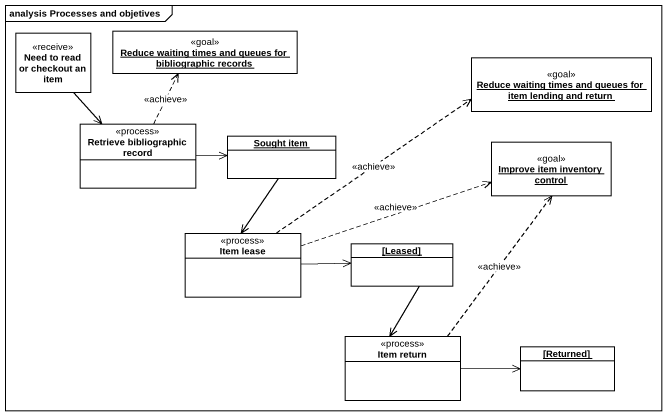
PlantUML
@startuml
mainframe analysis Processes and objetives
hide circle
hide empty members
class "Need to read or checkout an item" as Need_to_read_or_checkout_an <<receive>>
object "Reduce waiting times and queues for bibliographic records" as Reduce_waiting_times_and <<goal>>
object "Reduce waiting times and queues for item lending and return" as Reduce_waiting_times_and_2 <<goal>>
class "Retrieve bibliographic record" as Retrieve_bibliographic <<process>>
object "Sought item" as Sought_item
object "Improve item inventory control" as Improve_item_inventory <<goal>>
class "Item lease" as Item_lease <<process>>
object "[Leased]" as Leased
class "Item return" as Item_return <<process>>
object "[Returned]" as Returned
Need_to_read_or_checkout_an --> Retrieve_bibliographic
Retrieve_bibliographic .up.> Reduce_waiting_times_and : <<achieve>>
Retrieve_bibliographic -right-> Sought_item
Sought_item --> Item_lease
Item_lease .right.> Reduce_waiting_times_and_2 : <<achieve>>
Item_lease .right.> Improve_item_inventory : <<achieve>>
Item_lease -right-> Leased
Leased --> Item_return
Item_return .up.> Improve_item_inventory : <<achieve>>
Item_return -right-> Returned
@enduml
